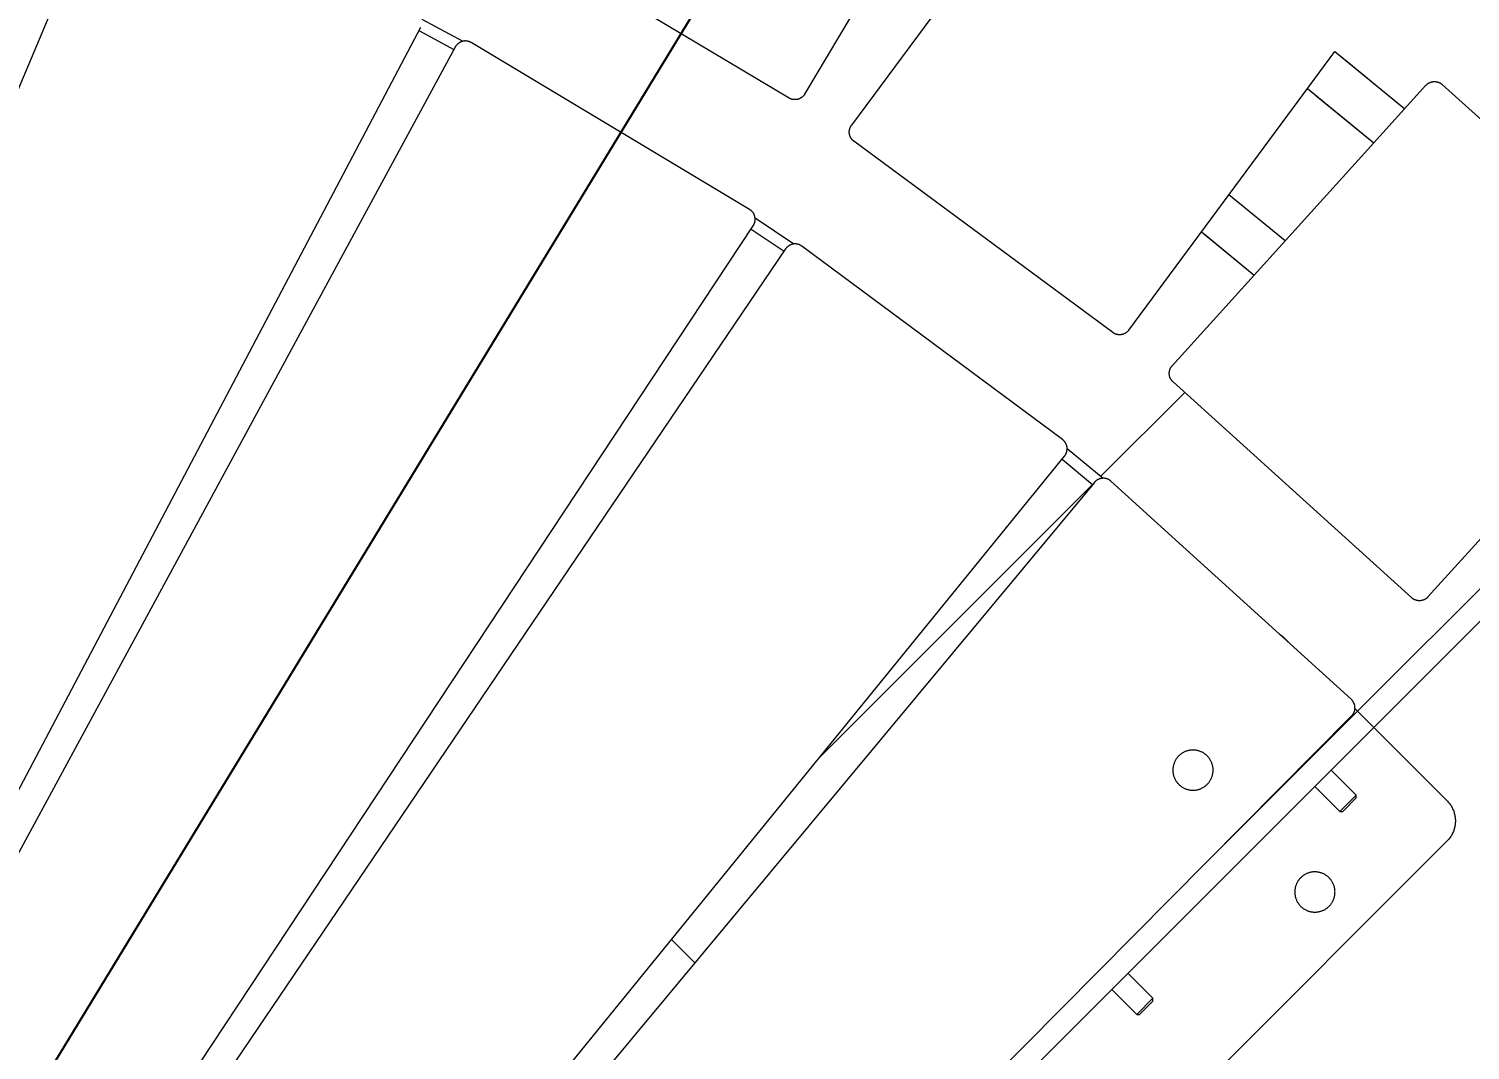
# Model space of a CAD drawing. Header units: millimetres. Extents: x -507 to 4570, y -12 to 3479.
# Drawn here: x 1306 to 1808, y 1133 to 1488 of the extents above; entities that cross this region are included whole.
import ezdxf

# ---------------------------------------------------------------- set-up
doc = ezdxf.new("R2010")
doc.units = ezdxf.units.MM
doc.layers.add('ZANO_R', color=7, linetype='Continuous', lineweight=0)
doc.layers.add('ZANO_W', color=1, linetype='Continuous', lineweight=0)
doc.styles.add('Arial', font='arial.ttf')
doc.styles.get("Standard").update_dxf_attribs({"font": 'ARIALUNI.TTF'})
doc.dimstyles.new('pl i ang', dxfattribs={"dimtxt": 50, "dimasz": 50, "dimexe": 1.25, "dimexo": 0.625, "dimgap": 10, "dimtad": 1, "dimtoh": 1, "dimtxsty": 'Standard', "dimcen": 2.5, "dimclrd": 1, "dimclre": 1, "dimclrt": 1, "dimadec": 0, "dimazin": 0, "dimtfac": 1, "dimtmove": 0, "dimatfit": 3, "dimfxl": 1, "dimarcsym": 1})

# ---------------------------------------------------------------- blocks, each defined once
blk = doc.blocks.new('*D455')
at = {"layer": 'ZANO_W', "color": 1, "lineweight": -2}
blk.add_line((1584.79, 1571.84), (1096.54, 769.73), dxfattribs=at)
at = {"layer": 'ZANO_W', "color": 1}
blk.add_solid([(1590.48, 1568.38), (1579.09, 1575.31), (1605.58, 1606.01)], dxfattribs=at)
at = {"layer": 'ZANO_W', "color": 1, "insert": (1116.73, 861.4), "char_height": 40, "attachment_point": 5, "rotation": 58.6713, "style": 'Arial'}
blk.add_mtext('R1550', dxfattribs=at)

msp = doc.modelspace()

# ---------------------------------------------------------------- linework, layer by layer
at = {"layer": 'ZANO_R'}
for p, q in [((1576.11, 1465.73), (1627.21, 1551.33)), ((1333.15, 1540.73), (1161.71, 1132.88)), ((1651.66, 1535.05), (1592.38, 1454.9)), ((1570.63, 1464.35), (1474.46, 1521.75)), ((1442.84, 1491.82), (1457.15, 1484.11)), ((1236.14, 1097.69), (1442.48, 1489.05)), ((1441.84, 1487.83), (1454.01, 1481.26)), ((1454.47, 1482.1), (1243.7, 1093.11)), ((1454.47, 1482.1), (1454.51, 1482.18)), ((1454.51, 1482.18), (1454.56, 1482.26)), ((1454.63, 1482.37), (1454.56, 1482.26)), ((1454.7, 1482.48), (1454.63, 1482.37)), ((1454.78, 1482.6), (1454.7, 1482.48)), ((1454.87, 1482.7), (1454.78, 1482.6)), ((1454.96, 1482.81), (1454.87, 1482.7)), ((1455.05, 1482.91), (1454.96, 1482.81)), ((1455.14, 1483.01), (1455.05, 1482.91)), ((1455.24, 1483.1), (1455.14, 1483.01)), ((1455.34, 1483.2), (1455.24, 1483.1)), ((1455.44, 1483.29), (1455.34, 1483.2)), ((1455.55, 1483.37), (1455.44, 1483.29)), ((1455.66, 1483.45), (1455.55, 1483.37)), ((1455.77, 1483.53), (1455.66, 1483.45)), ((1455.89, 1483.6), (1455.77, 1483.53)), ((1456, 1483.67), (1455.89, 1483.6)), ((1456.12, 1483.74), (1456, 1483.67)), ((1456.25, 1483.8), (1456.12, 1483.74)), ((1456.37, 1483.86), (1456.25, 1483.8)), ((1456.5, 1483.91), (1456.37, 1483.86)), ((1456.62, 1483.96), (1456.5, 1483.91)), ((1456.75, 1484), (1456.62, 1483.96)), ((1456.88, 1484.04), (1456.75, 1484)), ((1457.02, 1484.08), (1456.88, 1484.04)), ((1457.15, 1484.11), (1457.02, 1484.08)), ((1457.28, 1484.14), (1457.15, 1484.11)), ((1457.42, 1484.16), (1457.28, 1484.14)), ((1457.55, 1484.17), (1457.42, 1484.16)), ((1457.69, 1484.19), (1457.55, 1484.17)), ((1457.83, 1484.2), (1457.69, 1484.19)), ((1457.96, 1484.2), (1457.83, 1484.2)), ((1458.1, 1484.2), (1457.96, 1484.2)), ((1458.24, 1484.19), (1458.1, 1484.2)), ((1458.37, 1484.18), (1458.24, 1484.19)), ((1458.51, 1484.16), (1458.37, 1484.18)), ((1458.64, 1484.14), (1458.51, 1484.16)), ((1458.78, 1484.12), (1458.64, 1484.14)), ((1458.91, 1484.09), (1458.78, 1484.12)), ((1459.04, 1484.06), (1458.91, 1484.09)), ((1459.17, 1484.02), (1459.04, 1484.06)), ((1459.3, 1483.98), (1459.17, 1484.02)), ((1459.43, 1483.93), (1459.3, 1483.98)), ((1459.56, 1483.88), (1459.43, 1483.93)), ((1459.68, 1483.82), (1459.56, 1483.88)), ((1459.8, 1483.76), (1459.68, 1483.82)), ((1459.93, 1483.7), (1459.8, 1483.76)), ((1460.04, 1483.63), (1459.93, 1483.7)), ((1556.9, 1425.55), (1460.04, 1483.63)), ((1748.14, 1463.7), (1760.58, 1480.52)), ((1760.58, 1480.52), (1763.43, 1478.22)), ((1760.58, 1480.52), (1784.9, 1460.6)), ((1764.03, 1477.74), (1783.2, 1462.02)), ((1793.6, 1469.73), (1793.73, 1469.78)), ((1793.73, 1469.78), (1793.85, 1469.83)), ((1793.85, 1469.83), (1793.98, 1469.88)), ((1793.98, 1469.88), (1794.11, 1469.92)), ((1794.11, 1469.92), (1794.24, 1469.96)), ((1794.24, 1469.96), (1794.38, 1469.99)), ((1794.38, 1469.99), (1794.51, 1470.02)), ((1794.51, 1470.02), (1794.65, 1470.04)), ((1794.65, 1470.04), (1794.78, 1470.06)), ((1794.78, 1470.06), (1794.92, 1470.07)), ((1794.92, 1470.07), (1795.05, 1470.08)), ((1795.05, 1470.08), (1795.19, 1470.09)), ((1795.19, 1470.09), (1795.33, 1470.09)), ((1795.33, 1470.09), (1795.46, 1470.08)), ((1795.46, 1470.08), (1795.6, 1470.07)), ((1795.6, 1470.07), (1795.74, 1470.06)), ((1795.74, 1470.06), (1795.87, 1470.04)), ((1795.87, 1470.04), (1796.01, 1470.02)), ((1796.01, 1470.02), (1796.14, 1469.99)), ((1796.14, 1469.99), (1796.27, 1469.96)), ((1796.27, 1469.96), (1796.4, 1469.92)), ((1796.4, 1469.92), (1796.53, 1469.88)), ((1796.53, 1469.88), (1796.66, 1469.83)), ((1796.66, 1469.83), (1796.79, 1469.78)), ((1796.79, 1469.78), (1796.91, 1469.73)), ((1575.33, 1464.79), (1575.23, 1464.7)), ((1575.43, 1464.88), (1575.33, 1464.79)), ((1575.53, 1464.98), (1575.43, 1464.88)), ((1575.62, 1465.07), (1575.53, 1464.98)), ((1575.71, 1465.18), (1575.62, 1465.07)), ((1575.8, 1465.28), (1575.71, 1465.18)), ((1575.88, 1465.39), (1575.8, 1465.28)), ((1575.96, 1465.5), (1575.88, 1465.39)), ((1576.04, 1465.61), (1575.96, 1465.5)), ((1576.11, 1465.73), (1576.04, 1465.61)), ((1751.05, 1467.64), (1753.39, 1465.76)), ((1751.05, 1467.64), (1774.16, 1448.73)), ((1753.99, 1465.28), (1772.96, 1449.73)), ((1792.29, 1468.77), (1770.87, 1445.1)), ((1792.29, 1468.77), (1792.38, 1468.87)), ((1792.38, 1468.87), (1792.48, 1468.97)), ((1792.48, 1468.97), (1792.58, 1469.06)), ((1792.58, 1469.06), (1792.68, 1469.15)), ((1792.68, 1469.15), (1792.79, 1469.24)), ((1792.79, 1469.24), (1792.9, 1469.32)), ((1792.9, 1469.32), (1793.01, 1469.4)), ((1793.01, 1469.4), (1793.12, 1469.47)), ((1793.12, 1469.47), (1793.24, 1469.54)), ((1793.24, 1469.54), (1793.36, 1469.61)), ((1793.36, 1469.61), (1793.48, 1469.67)), ((1793.48, 1469.67), (1793.6, 1469.73)), ((1796.91, 1469.73), (1797.04, 1469.67)), ((1797.04, 1469.67), (1797.16, 1469.6)), ((1797.16, 1469.6), (1797.28, 1469.54)), ((1797.28, 1469.54), (1797.39, 1469.47)), ((1797.39, 1469.47), (1797.51, 1469.39)), ((1797.51, 1469.39), (1797.62, 1469.31)), ((1797.62, 1469.31), (1797.73, 1469.23)), ((1797.73, 1469.23), (1797.83, 1469.14)), ((1797.83, 1469.14), (1797.94, 1469.05)), ((1797.94, 1469.05), (1881, 1393.92)), ((1570.74, 1464.28), (1570.63, 1464.35)), ((1570.86, 1464.21), (1570.74, 1464.28)), ((1570.99, 1464.15), (1570.86, 1464.21)), ((1571.11, 1464.1), (1570.99, 1464.15)), ((1571.24, 1464.05), (1571.11, 1464.1)), ((1571.37, 1464), (1571.24, 1464.05)), ((1571.5, 1463.96), (1571.37, 1464)), ((1571.63, 1463.92), (1571.5, 1463.96)), ((1571.76, 1463.89), (1571.63, 1463.92)), ((1571.89, 1463.86), (1571.76, 1463.89)), ((1572.03, 1463.83), (1571.89, 1463.86)), ((1572.16, 1463.81), (1572.03, 1463.83)), ((1572.3, 1463.8), (1572.16, 1463.81)), ((1572.44, 1463.79), (1572.3, 1463.8)), ((1572.57, 1463.78), (1572.44, 1463.79)), ((1572.71, 1463.78), (1572.57, 1463.78)), ((1572.85, 1463.78), (1572.71, 1463.78)), ((1572.98, 1463.79), (1572.85, 1463.78)), ((1573.12, 1463.8), (1572.98, 1463.79)), ((1573.25, 1463.82), (1573.12, 1463.8)), ((1573.39, 1463.84), (1573.25, 1463.82)), ((1573.52, 1463.87), (1573.39, 1463.84)), ((1573.65, 1463.9), (1573.52, 1463.87)), ((1573.79, 1463.94), (1573.65, 1463.9)), ((1573.92, 1463.98), (1573.79, 1463.94)), ((1574.05, 1464.02), (1573.92, 1463.98)), ((1574.17, 1464.07), (1574.05, 1464.02)), ((1574.3, 1464.12), (1574.17, 1464.07)), ((1574.42, 1464.18), (1574.3, 1464.12)), ((1574.55, 1464.24), (1574.42, 1464.18)), ((1574.66, 1464.31), (1574.55, 1464.24)), ((1574.78, 1464.38), (1574.66, 1464.31)), ((1574.9, 1464.45), (1574.78, 1464.38)), ((1575.01, 1464.53), (1574.9, 1464.45)), ((1575.12, 1464.61), (1575.01, 1464.53)), ((1575.23, 1464.7), (1575.12, 1464.61)), ((1688.86, 1383.55), (1748.14, 1463.7)), ((1592.23, 1454.67), (1592.3, 1454.78)), ((1592.3, 1454.78), (1592.38, 1454.9)), ((1591.6, 1452.74), (1591.61, 1452.88)), ((1591.6, 1452.61), (1591.6, 1452.74)), ((1591.6, 1452.47), (1591.6, 1452.61)), ((1591.6, 1452.33), (1591.6, 1452.47)), ((1591.61, 1452.2), (1591.6, 1452.33)), ((1591.61, 1452.88), (1591.63, 1453.01)), ((1591.62, 1452.06), (1591.61, 1452.2)), ((1591.64, 1451.93), (1591.62, 1452.06)), ((1591.63, 1453.01), (1591.65, 1453.15)), ((1591.66, 1451.79), (1591.64, 1451.93)), ((1591.65, 1453.15), (1591.67, 1453.28)), ((1591.69, 1451.66), (1591.66, 1451.79)), ((1591.67, 1453.28), (1591.7, 1453.42)), ((1591.72, 1451.52), (1591.69, 1451.66)), ((1591.7, 1453.42), (1591.73, 1453.55)), ((1591.76, 1451.39), (1591.72, 1451.52)), ((1591.73, 1453.55), (1591.77, 1453.68)), ((1591.8, 1451.26), (1591.76, 1451.39)), ((1591.77, 1453.68), (1591.81, 1453.81)), ((1591.84, 1451.13), (1591.8, 1451.26)), ((1591.81, 1453.81), (1591.86, 1453.94)), ((1591.89, 1451.01), (1591.84, 1451.13)), ((1591.86, 1453.94), (1591.91, 1454.07)), ((1591.95, 1450.88), (1591.89, 1451.01)), ((1591.91, 1454.07), (1591.96, 1454.19)), ((1592.01, 1450.76), (1591.95, 1450.88)), ((1591.96, 1454.19), (1592.02, 1454.32)), ((1592.07, 1450.63), (1592.01, 1450.76)), ((1592.02, 1454.32), (1592.09, 1454.44)), ((1592.13, 1450.52), (1592.07, 1450.63)), ((1592.09, 1454.44), (1592.15, 1454.55)), ((1592.2, 1450.4), (1592.13, 1450.52)), ((1592.15, 1454.55), (1592.23, 1454.67)), ((1592.28, 1450.28), (1592.2, 1450.4)), ((1592.36, 1450.17), (1592.28, 1450.28)), ((1592.44, 1450.06), (1592.36, 1450.17)), ((1592.52, 1449.96), (1592.44, 1450.06)), ((1592.61, 1449.85), (1592.52, 1449.96)), ((1592.71, 1449.75), (1592.61, 1449.85)), ((1592.8, 1449.66), (1592.71, 1449.75)), ((1592.9, 1449.56), (1592.8, 1449.66)), ((1593, 1449.47), (1592.9, 1449.56)), ((1593.11, 1449.38), (1593, 1449.47)), ((1593.22, 1449.3), (1593.11, 1449.38)), ((1683.27, 1382.71), (1593.22, 1449.3)), ((1770.87, 1445.1), (1703.99, 1371.16)), ((1743.27, 1414.59), (1723.68, 1430.63)), ((1557.02, 1425.47), (1556.9, 1425.55)), ((1557.13, 1425.4), (1557.02, 1425.47)), ((1557.24, 1425.32), (1557.13, 1425.4)), ((1557.35, 1425.23), (1557.24, 1425.32)), ((1557.45, 1425.15), (1557.35, 1425.23)), ((1557.56, 1425.06), (1557.45, 1425.15)), ((1557.66, 1424.96), (1557.56, 1425.06)), ((1557.75, 1424.86), (1557.66, 1424.96)), ((1557.84, 1424.76), (1557.75, 1424.86)), ((1557.93, 1424.66), (1557.84, 1424.76)), ((1558.02, 1424.55), (1557.93, 1424.66)), ((1314.32, 1050.77), (1558.18, 1419.91)), ((1558.1, 1424.44), (1558.02, 1424.55)), ((1558.18, 1424.33), (1558.1, 1424.44)), ((1558.25, 1424.21), (1558.18, 1424.33)), ((1558.18, 1419.91), (1558.23, 1419.98)), ((1558.23, 1419.98), (1558.27, 1420.06)), ((1558.32, 1424.1), (1558.25, 1424.21)), ((1558.27, 1420.06), (1558.34, 1420.18)), ((1558.38, 1423.98), (1558.32, 1424.1)), ((1558.34, 1420.18), (1558.41, 1420.3)), ((1558.45, 1423.86), (1558.38, 1423.98)), ((1558.41, 1420.3), (1558.47, 1420.42)), ((1558.5, 1423.73), (1558.45, 1423.86)), ((1558.47, 1420.42), (1558.52, 1420.54)), ((1558.56, 1423.61), (1558.5, 1423.73)), ((1558.52, 1420.54), (1558.57, 1420.67)), ((1558.6, 1423.48), (1558.56, 1423.61)), ((1558.57, 1420.67), (1558.62, 1420.8)), ((1558.65, 1423.35), (1558.6, 1423.48)), ((1558.62, 1420.8), (1558.66, 1420.93)), ((1558.69, 1423.22), (1558.65, 1423.35)), ((1558.66, 1420.93), (1558.7, 1421.06)), ((1558.72, 1423.09), (1558.69, 1423.22)), ((1558.7, 1421.06), (1558.74, 1421.19)), ((1558.76, 1422.95), (1558.72, 1423.09)), ((1558.74, 1421.19), (1558.77, 1421.33)), ((1558.78, 1422.82), (1558.76, 1422.95)), ((1558.77, 1421.33), (1558.79, 1421.46)), ((1558.8, 1422.68), (1558.78, 1422.82)), ((1558.79, 1421.46), (1558.81, 1421.6)), ((1558.82, 1422.55), (1558.8, 1422.68)), ((1558.81, 1422.63), (1572.29, 1413.55)), ((1558.81, 1421.6), (1558.83, 1421.73)), ((1558.83, 1422.41), (1558.82, 1422.55)), ((1558.84, 1422.28), (1558.83, 1422.41)), ((1558.83, 1421.73), (1558.84, 1421.87)), ((1558.84, 1422.14), (1558.84, 1422.28)), ((1558.84, 1422), (1558.84, 1422.14)), ((1558.84, 1421.87), (1558.84, 1422)), ((1557.42, 1418.75), (1568.89, 1411.02)), ((1714.16, 1417.75), (1732.53, 1402.71)), ((1715.07, 1417.02), (1732.53, 1402.71)), ((1569.43, 1411.82), (1321.39, 1045.46)), ((1569.43, 1411.82), (1569.48, 1411.89)), ((1569.48, 1411.89), (1569.53, 1411.96)), ((1569.61, 1412.07), (1569.53, 1411.96)), ((1569.7, 1412.17), (1569.61, 1412.07)), ((1569.79, 1412.27), (1569.7, 1412.17)), ((1569.88, 1412.37), (1569.79, 1412.27)), ((1569.98, 1412.47), (1569.88, 1412.37)), ((1570.08, 1412.56), (1569.98, 1412.47)), ((1570.18, 1412.65), (1570.08, 1412.56)), ((1570.29, 1412.74), (1570.18, 1412.65)), ((1570.4, 1412.82), (1570.29, 1412.74)), ((1570.51, 1412.9), (1570.4, 1412.82)), ((1570.63, 1412.97), (1570.51, 1412.9)), ((1570.74, 1413.04), (1570.63, 1412.97)), ((1570.86, 1413.11), (1570.74, 1413.04)), ((1570.99, 1413.17), (1570.86, 1413.11)), ((1571.11, 1413.23), (1570.99, 1413.17)), ((1571.23, 1413.28), (1571.11, 1413.23)), ((1571.36, 1413.33), (1571.23, 1413.28)), ((1571.49, 1413.37), (1571.36, 1413.33)), ((1571.62, 1413.41), (1571.49, 1413.37)), ((1571.75, 1413.45), (1571.62, 1413.41)), ((1571.89, 1413.48), (1571.75, 1413.45)), ((1572.02, 1413.51), (1571.89, 1413.48)), ((1572.16, 1413.53), (1572.02, 1413.51)), ((1572.29, 1413.55), (1572.16, 1413.53)), ((1572.43, 1413.56), (1572.29, 1413.55)), ((1572.56, 1413.57), (1572.43, 1413.56)), ((1572.7, 1413.57), (1572.56, 1413.57)), ((1572.84, 1413.57), (1572.7, 1413.57)), ((1572.97, 1413.57), (1572.84, 1413.57)), ((1573.11, 1413.56), (1572.97, 1413.57)), ((1573.24, 1413.54), (1573.11, 1413.56)), ((1573.38, 1413.52), (1573.24, 1413.54)), ((1573.51, 1413.5), (1573.38, 1413.52)), ((1573.65, 1413.47), (1573.51, 1413.5)), ((1573.78, 1413.44), (1573.65, 1413.47)), ((1573.91, 1413.4), (1573.78, 1413.44)), ((1574.04, 1413.36), (1573.91, 1413.4)), ((1574.17, 1413.31), (1574.04, 1413.36)), ((1574.3, 1413.26), (1574.17, 1413.31)), ((1574.42, 1413.2), (1574.3, 1413.26)), ((1574.54, 1413.14), (1574.42, 1413.2)), ((1574.66, 1413.08), (1574.54, 1413.14)), ((1574.78, 1413.01), (1574.66, 1413.08)), ((1574.9, 1412.94), (1574.78, 1413.01)), ((1575.01, 1412.86), (1574.9, 1412.94)), ((1575.12, 1412.78), (1575.01, 1412.86)), ((1665.79, 1345.45), (1575.12, 1412.78)), ((1683.38, 1382.63), (1683.27, 1382.71)), ((1683.5, 1382.55), (1683.38, 1382.63)), ((1683.61, 1382.48), (1683.5, 1382.55)), ((1683.73, 1382.41), (1683.61, 1382.48)), ((1683.85, 1382.35), (1683.73, 1382.41)), ((1683.97, 1382.29), (1683.85, 1382.35)), ((1684.1, 1382.24), (1683.97, 1382.29)), ((1684.23, 1382.19), (1684.1, 1382.24)), ((1684.35, 1382.14), (1684.23, 1382.19)), ((1684.48, 1382.1), (1684.35, 1382.14)), ((1684.62, 1382.06), (1684.48, 1382.1)), ((1684.75, 1382.03), (1684.62, 1382.06)), ((1684.88, 1382), (1684.75, 1382.03)), ((1685.02, 1381.97), (1684.88, 1382)), ((1685.15, 1381.96), (1685.02, 1381.97)), ((1685.29, 1381.94), (1685.15, 1381.96)), ((1685.42, 1381.93), (1685.29, 1381.94)), ((1685.56, 1381.93), (1685.42, 1381.93)), ((1685.7, 1381.92), (1685.56, 1381.93)), ((1685.83, 1381.93), (1685.7, 1381.92)), ((1685.97, 1381.94), (1685.83, 1381.93)), ((1686.11, 1381.95), (1685.97, 1381.94)), ((1686.24, 1381.97), (1686.11, 1381.95)), ((1686.38, 1381.99), (1686.24, 1381.97)), ((1686.51, 1382.02), (1686.38, 1381.99)), ((1686.64, 1382.05), (1686.51, 1382.02)), ((1686.77, 1382.09), (1686.64, 1382.05)), ((1686.9, 1382.13), (1686.77, 1382.09)), ((1687.03, 1382.17), (1686.9, 1382.13)), ((1687.16, 1382.22), (1687.03, 1382.17)), ((1687.29, 1382.27), (1687.16, 1382.22)), ((1687.41, 1382.33), (1687.29, 1382.27)), ((1687.53, 1382.4), (1687.41, 1382.33)), ((1687.65, 1382.46), (1687.53, 1382.4)), ((1687.77, 1382.53), (1687.65, 1382.46)), ((1687.88, 1382.61), (1687.77, 1382.53)), ((1687.99, 1382.68), (1687.88, 1382.61)), ((1688.1, 1382.77), (1687.99, 1382.68)), ((1688.21, 1382.85), (1688.1, 1382.77)), ((1688.31, 1382.94), (1688.21, 1382.85)), ((1688.41, 1383.03), (1688.31, 1382.94)), ((1688.51, 1383.13), (1688.41, 1383.03)), ((1688.6, 1383.23), (1688.51, 1383.13)), ((1688.7, 1383.33), (1688.6, 1383.23)), ((1688.78, 1383.44), (1688.7, 1383.33)), ((1688.86, 1383.55), (1688.78, 1383.44)), ((1703.06, 1369.36), (1703.09, 1369.5)), ((1703.09, 1369.5), (1703.12, 1369.63)), ((1703.12, 1369.63), (1703.17, 1369.76)), ((1703.17, 1369.76), (1703.21, 1369.89)), ((1703.21, 1369.89), (1703.26, 1370.01)), ((1703.26, 1370.01), (1703.32, 1370.14)), ((1703.32, 1370.14), (1703.38, 1370.26)), ((1703.38, 1370.26), (1703.44, 1370.38)), ((1703.44, 1370.38), (1703.51, 1370.5)), ((1703.51, 1370.5), (1703.58, 1370.62)), ((1703.58, 1370.62), (1703.65, 1370.73)), ((1703.65, 1370.73), (1703.73, 1370.85)), ((1703.73, 1370.85), (1703.81, 1370.95)), ((1703.81, 1370.95), (1703.9, 1371.06)), ((1703.9, 1371.06), (1703.99, 1371.16)), ((1702.96, 1368.69), (1702.97, 1368.83)), ((1702.96, 1368.55), (1702.96, 1368.69)), ((1702.96, 1368.42), (1702.96, 1368.55)), ((1702.96, 1368.28), (1702.96, 1368.42)), ((1702.97, 1368.14), (1702.96, 1368.28)), ((1702.97, 1368.83), (1702.99, 1368.96)), ((1702.98, 1368.01), (1702.97, 1368.14)), ((1703, 1367.87), (1702.98, 1368.01)), ((1702.99, 1368.96), (1703, 1369.1)), ((1703, 1369.1), (1703.03, 1369.23)), ((1703.03, 1367.74), (1703, 1367.87)), ((1703.03, 1369.23), (1703.06, 1369.36)), ((1703.05, 1367.6), (1703.03, 1367.74)), ((1703.09, 1367.47), (1703.05, 1367.6)), ((1703.12, 1367.34), (1703.09, 1367.47)), ((1703.16, 1367.21), (1703.12, 1367.34)), ((1703.21, 1367.08), (1703.16, 1367.21)), ((1703.26, 1366.95), (1703.21, 1367.08)), ((1703.31, 1366.83), (1703.26, 1366.95)), ((1703.37, 1366.7), (1703.31, 1366.83)), ((1703.43, 1366.58), (1703.37, 1366.7)), ((1703.5, 1366.46), (1703.43, 1366.58)), ((1703.57, 1366.35), (1703.5, 1366.46)), ((1703.65, 1366.23), (1703.57, 1366.35)), ((1703.73, 1366.12), (1703.65, 1366.23)), ((1703.81, 1366.01), (1703.73, 1366.12)), ((1703.89, 1365.91), (1703.81, 1366.01)), ((1703.98, 1365.8), (1703.89, 1365.91)), ((1704.08, 1365.7), (1703.98, 1365.8)), ((1704.17, 1365.61), (1704.08, 1365.7)), ((1704.27, 1365.51), (1704.17, 1365.61)), ((1787.33, 1290.38), (1704.27, 1365.51)), ((1792.98, 1290.66), (1859.86, 1364.59)), ((1708.33, 1361.84), (1679.14, 1332.65)), ((1869.72, 1352.12), (1768.48, 1250.88)), ((1665.9, 1345.37), (1665.79, 1345.45)), ((1666.01, 1345.28), (1665.9, 1345.37)), ((1666.11, 1345.19), (1666.01, 1345.28)), ((1666.21, 1345.09), (1666.11, 1345.19)), ((1666.3, 1345), (1666.21, 1345.09)), ((1666.4, 1344.9), (1666.3, 1345)), ((1666.49, 1344.79), (1666.4, 1344.9)), ((1666.57, 1344.69), (1666.49, 1344.79)), ((1666.65, 1344.58), (1666.57, 1344.69)), ((1666.73, 1344.46), (1666.65, 1344.58)), ((1666.8, 1344.35), (1666.73, 1344.46)), ((1666.87, 1344.23), (1666.8, 1344.35)), ((1875.38, 1346.46), (1774.14, 1245.22)), ((1387.49, 996.38), (1666.51, 1339.71)), ((1666.51, 1339.71), (1666.57, 1339.78)), ((1666.57, 1339.78), (1666.62, 1339.85)), ((1666.62, 1339.85), (1666.7, 1339.96)), ((1666.7, 1339.96), (1666.77, 1340.08)), ((1666.77, 1340.08), (1666.85, 1340.19)), ((1666.85, 1340.19), (1666.91, 1340.31)), ((1666.94, 1344.11), (1666.87, 1344.23)), ((1666.91, 1340.31), (1666.98, 1340.43)), ((1667, 1343.99), (1666.94, 1344.11)), ((1666.98, 1340.43), (1667.04, 1340.56)), ((1667.06, 1343.87), (1667, 1343.99)), ((1667.04, 1340.56), (1667.09, 1340.68)), ((1667.11, 1343.74), (1667.06, 1343.87)), ((1667.09, 1340.68), (1667.14, 1340.81)), ((1667.16, 1343.61), (1667.11, 1343.74)), ((1667.14, 1340.81), (1667.19, 1340.94)), ((1667.21, 1343.49), (1667.16, 1343.61)), ((1667.19, 1340.94), (1667.23, 1341.07)), ((1667.25, 1343.35), (1667.21, 1343.49)), ((1667.23, 1341.07), (1667.27, 1341.2)), ((1667.28, 1343.22), (1667.25, 1343.35)), ((1667.27, 1341.2), (1667.3, 1341.33)), ((1667.32, 1343.09), (1667.28, 1343.22)), ((1667.3, 1341.33), (1667.33, 1341.46)), ((1667.34, 1342.96), (1667.32, 1343.09)), ((1667.33, 1341.46), (1667.36, 1341.6)), ((1667.37, 1342.82), (1667.34, 1342.96)), ((1667.36, 1341.6), (1667.38, 1341.73)), ((1667.38, 1342.69), (1667.37, 1342.82)), ((1667.4, 1342.55), (1667.38, 1342.69)), ((1667.38, 1341.73), (1667.39, 1341.87)), ((1667.39, 1341.87), (1667.4, 1342)), ((1667.4, 1342.41), (1667.4, 1342.55)), ((1667.41, 1342.28), (1667.4, 1342.41)), ((1667.4, 1342), (1667.41, 1342.14)), ((1667.41, 1342.36), (1679.92, 1331.99)), ((1667.41, 1342.14), (1667.41, 1342.28)), ((1665.64, 1338.64), (1676.29, 1329.82)), ((1676.91, 1330.55), (1394, 990.4)), ((1676.24, 1329.75), (1581.09, 1234.6)), ((1676.91, 1330.55), (1676.96, 1330.62)), ((1676.96, 1330.62), (1677.02, 1330.68)), ((1677.11, 1330.78), (1677.02, 1330.68)), ((1677.21, 1330.88), (1677.11, 1330.78)), ((1677.31, 1330.97), (1677.21, 1330.88)), ((1677.41, 1331.06), (1677.31, 1330.97)), ((1677.52, 1331.15), (1677.41, 1331.06)), ((1677.63, 1331.23), (1677.52, 1331.15)), ((1677.74, 1331.31), (1677.63, 1331.23)), ((1677.86, 1331.38), (1677.74, 1331.31)), ((1677.97, 1331.45), (1677.86, 1331.38)), ((1678.09, 1331.52), (1677.97, 1331.45)), ((1678.21, 1331.58), (1678.09, 1331.52)), ((1678.34, 1331.64), (1678.21, 1331.58)), ((1678.46, 1331.69), (1678.34, 1331.64)), ((1678.59, 1331.74), (1678.46, 1331.69)), ((1678.72, 1331.79), (1678.59, 1331.74)), ((1678.85, 1331.83), (1678.72, 1331.79)), ((1678.98, 1331.87), (1678.85, 1331.83)), ((1679.11, 1331.9), (1678.98, 1331.87)), ((1679.25, 1331.93), (1679.11, 1331.9)), ((1679.38, 1331.95), (1679.25, 1331.93)), ((1679.52, 1331.97), (1679.38, 1331.95)), ((1679.65, 1331.98), (1679.52, 1331.97)), ((1679.79, 1331.99), (1679.65, 1331.98)), ((1679.93, 1331.99), (1679.79, 1331.99)), ((1680.06, 1331.99), (1679.93, 1331.99)), ((1680.2, 1331.99), (1680.06, 1331.99)), ((1680.34, 1331.98), (1680.2, 1331.99)), ((1680.47, 1331.96), (1680.34, 1331.98)), ((1680.61, 1331.95), (1680.47, 1331.96)), ((1680.74, 1331.92), (1680.61, 1331.95)), ((1680.87, 1331.89), (1680.74, 1331.92)), ((1681.01, 1331.86), (1680.87, 1331.89)), ((1681.14, 1331.82), (1681.01, 1331.86)), ((1681.27, 1331.78), (1681.14, 1331.82)), ((1681.4, 1331.74), (1681.27, 1331.78)), ((1681.52, 1331.68), (1681.4, 1331.74)), ((1681.65, 1331.63), (1681.52, 1331.68)), ((1681.77, 1331.57), (1681.65, 1331.63)), ((1681.89, 1331.51), (1681.77, 1331.57)), ((1682.01, 1331.44), (1681.89, 1331.51)), ((1682.13, 1331.37), (1682.01, 1331.44)), ((1682.24, 1331.29), (1682.13, 1331.37)), ((1682.35, 1331.21), (1682.24, 1331.29)), ((1682.46, 1331.13), (1682.35, 1331.21)), ((1682.57, 1331.05), (1682.46, 1331.13)), ((1682.67, 1330.96), (1682.57, 1331.05)), ((1766.27, 1255.02), (1682.67, 1330.96)), ((1787.43, 1290.29), (1787.33, 1290.38)), ((1787.54, 1290.2), (1787.43, 1290.29)), ((1787.65, 1290.12), (1787.54, 1290.2)), ((1787.76, 1290.04), (1787.65, 1290.12)), ((1787.87, 1289.96), (1787.76, 1290.04)), ((1787.99, 1289.89), (1787.87, 1289.96)), ((1788.11, 1289.83), (1787.99, 1289.89)), ((1788.23, 1289.76), (1788.11, 1289.83)), ((1788.35, 1289.7), (1788.23, 1289.76)), ((1788.48, 1289.65), (1788.35, 1289.7)), ((1788.61, 1289.6), (1788.48, 1289.65)), ((1788.73, 1289.55), (1788.61, 1289.6)), ((1788.86, 1289.51), (1788.73, 1289.55)), ((1789, 1289.48), (1788.86, 1289.51)), ((1789.13, 1289.44), (1789, 1289.48)), ((1789.26, 1289.42), (1789.13, 1289.44)), ((1789.4, 1289.39), (1789.26, 1289.42)), ((1789.53, 1289.37), (1789.4, 1289.39)), ((1789.67, 1289.36), (1789.53, 1289.37)), ((1789.8, 1289.35), (1789.67, 1289.36)), ((1789.94, 1289.34), (1789.8, 1289.35)), ((1790.08, 1289.34), (1789.94, 1289.34)), ((1790.21, 1289.35), (1790.08, 1289.34)), ((1790.35, 1289.36), (1790.21, 1289.35)), ((1790.49, 1289.37), (1790.35, 1289.36)), ((1790.62, 1289.39), (1790.49, 1289.37)), ((1790.76, 1289.41), (1790.62, 1289.39)), ((1790.89, 1289.44), (1790.76, 1289.41)), ((1791.02, 1289.47), (1790.89, 1289.44)), ((1791.15, 1289.51), (1791.02, 1289.47)), ((1791.28, 1289.55), (1791.15, 1289.51)), ((1791.41, 1289.6), (1791.28, 1289.55)), ((1791.54, 1289.65), (1791.41, 1289.6)), ((1791.67, 1289.7), (1791.54, 1289.65)), ((1791.79, 1289.76), (1791.67, 1289.7)), ((1791.91, 1289.82), (1791.79, 1289.76)), ((1792.03, 1289.89), (1791.91, 1289.82)), ((1792.15, 1289.96), (1792.03, 1289.89)), ((1792.26, 1290.03), (1792.15, 1289.96)), ((1792.37, 1290.11), (1792.26, 1290.03)), ((1792.48, 1290.2), (1792.37, 1290.11)), ((1792.59, 1290.28), (1792.48, 1290.2)), ((1792.69, 1290.37), (1792.59, 1290.28)), ((1792.79, 1290.46), (1792.69, 1290.37)), ((1792.89, 1290.56), (1792.79, 1290.46)), ((1792.98, 1290.66), (1792.89, 1290.56)), ((1741.25, 1277.75), (1741.52, 1277.57)), ((1741.52, 1277.57), (1741.79, 1277.38)), ((1741.79, 1277.38), (1742.05, 1277.19)), ((1742.05, 1277.19), (1742.31, 1276.99)), ((1742.31, 1276.99), (1742.55, 1276.78)), ((1742.55, 1276.78), (1742.8, 1276.56)), ((1742.8, 1276.56), (1743.03, 1276.33)), ((1745.23, 1274.13), (1743.03, 1276.33)), ((1766.37, 1254.93), (1766.27, 1255.02)), ((1766.47, 1254.83), (1766.37, 1254.93)), ((1766.56, 1254.73), (1766.47, 1254.83)), ((1766.65, 1254.63), (1766.56, 1254.73)), ((1766.73, 1254.52), (1766.65, 1254.63)), ((1766.82, 1254.41), (1766.73, 1254.52)), ((1766.89, 1254.3), (1766.82, 1254.41)), ((1766.97, 1254.18), (1766.89, 1254.3)), ((1767.04, 1254.07), (1766.97, 1254.18)), ((1767.11, 1253.95), (1767.04, 1254.07)), ((1454.95, 935.04), (1766.42, 1249.24)), ((1717.36, 1199.75), (1768.48, 1250.88)), ((1766.42, 1249.24), (1766.48, 1249.31)), ((1766.48, 1249.31), (1766.54, 1249.37)), ((1766.54, 1249.37), (1766.63, 1249.47)), ((1766.63, 1249.47), (1766.72, 1249.58)), ((1766.72, 1249.58), (1766.8, 1249.69)), ((1766.8, 1249.69), (1766.88, 1249.8)), ((1766.88, 1249.8), (1766.95, 1249.91)), ((1766.95, 1249.91), (1767.03, 1250.03)), ((1767.03, 1250.03), (1767.09, 1250.15)), ((1767.09, 1250.15), (1767.16, 1250.27)), ((1767.17, 1253.83), (1767.11, 1253.95)), ((1767.16, 1250.27), (1767.22, 1250.39)), ((1767.23, 1253.7), (1767.17, 1253.83)), ((1767.22, 1250.39), (1767.27, 1250.52)), ((1767.28, 1253.58), (1767.23, 1253.7)), ((1767.27, 1250.52), (1767.32, 1250.64)), ((1767.33, 1253.45), (1767.28, 1253.58)), ((1767.32, 1250.64), (1767.37, 1250.77)), ((1767.38, 1253.32), (1767.33, 1253.45)), ((1767.37, 1250.77), (1767.41, 1250.9)), ((1767.42, 1253.19), (1767.38, 1253.32)), ((1767.41, 1250.9), (1767.45, 1251.03)), ((1767.45, 1253.06), (1767.42, 1253.19)), ((1767.48, 1252.93), (1767.45, 1253.06)), ((1767.45, 1251.03), (1767.48, 1251.17)), ((1767.51, 1252.79), (1767.48, 1252.93)), ((1767.48, 1251.17), (1767.51, 1251.3)), ((1767.54, 1252.66), (1767.51, 1252.79)), ((1767.51, 1251.3), (1767.53, 1251.43)), ((1767.53, 1251.43), (1767.55, 1251.57)), ((1767.55, 1252.52), (1767.54, 1252.66)), ((1767.57, 1252.39), (1767.55, 1252.52)), ((1767.55, 1251.57), (1767.56, 1251.7)), ((1767.56, 1251.7), (1767.57, 1251.84)), ((1767.58, 1252.25), (1767.57, 1252.39)), ((1767.57, 1251.84), (1767.58, 1251.98)), ((1767.57, 1251.79), (1768.48, 1250.88)), ((1768.48, 1250.88), (1767.57, 1251.79)), ((1767.58, 1252.11), (1767.58, 1252.25)), ((1767.58, 1251.98), (1767.58, 1252.11)), ((1768.48, 1250.88), (1774.14, 1245.22)), ((1774.14, 1245.22), (1463.01, 934.09)), ((1764.5, 1247.23), (1764.37, 1247.18)), ((1764.61, 1247.29), (1764.5, 1247.23)), ((1764.73, 1247.36), (1764.61, 1247.29)), ((1764.73, 1247.36), (1764.84, 1247.42)), ((1764.84, 1247.42), (1764.95, 1247.49)), ((1764.95, 1247.49), (1765.06, 1247.56)), ((1765.06, 1247.56), (1765.16, 1247.63)), ((1765.16, 1247.63), (1765.27, 1247.71)), ((1765.27, 1247.71), (1765.37, 1247.79)), ((1765.37, 1247.79), (1765.46, 1247.87)), ((1765.45, 1248.26), (1765.66, 1248.05)), ((1765.46, 1247.87), (1765.56, 1247.95)), ((1799.6, 1219.76), (1774.14, 1245.22)), ((1705.25, 1234.04), (1705.13, 1233.83)), ((1705.38, 1234.25), (1705.25, 1234.04)), ((1705.52, 1234.45), (1705.38, 1234.25)), ((1705.66, 1234.64), (1705.52, 1234.45)), ((1705.82, 1234.83), (1705.66, 1234.64)), ((1705.97, 1235.02), (1705.82, 1234.83)), ((1706.14, 1235.2), (1705.97, 1235.02)), ((1706.31, 1235.37), (1706.14, 1235.2)), ((1706.49, 1235.54), (1706.31, 1235.37)), ((1706.67, 1235.7), (1706.49, 1235.54)), ((1706.85, 1235.85), (1706.67, 1235.7)), ((1707.05, 1236), (1706.85, 1235.85)), ((1707.25, 1236.14), (1707.05, 1236)), ((1707.45, 1236.27), (1707.25, 1236.14)), ((1707.66, 1236.4), (1707.45, 1236.27)), ((1707.87, 1236.52), (1707.66, 1236.4)), ((1708.08, 1236.63), (1707.87, 1236.52)), ((1708.3, 1236.74), (1708.08, 1236.63)), ((1708.52, 1236.83), (1708.3, 1236.74)), ((1708.75, 1236.92), (1708.52, 1236.83)), ((1708.98, 1237.01), (1708.75, 1236.92)), ((1709.21, 1237.08), (1708.98, 1237.01)), ((1709.44, 1237.14), (1709.21, 1237.08)), ((1709.68, 1237.2), (1709.44, 1237.14)), ((1709.92, 1237.25), (1709.68, 1237.2)), ((1710.16, 1237.29), (1709.92, 1237.25)), ((1710.4, 1237.32), (1710.16, 1237.29)), ((1710.64, 1237.35), (1710.4, 1237.32)), ((1710.88, 1237.36), (1710.64, 1237.35)), ((1711.13, 1237.37), (1710.88, 1237.36)), ((1711.37, 1237.37), (1711.13, 1237.37)), ((1711.61, 1237.36), (1711.37, 1237.37)), ((1711.85, 1237.34), (1711.61, 1237.36)), ((1712.1, 1237.31), (1711.85, 1237.34)), ((1712.34, 1237.28), (1712.1, 1237.31)), ((1712.58, 1237.24), (1712.34, 1237.28)), ((1712.81, 1237.18), (1712.58, 1237.24)), ((1713.05, 1237.12), (1712.81, 1237.18)), ((1713.28, 1237.06), (1713.05, 1237.12)), ((1713.51, 1236.98), (1713.28, 1237.06)), ((1713.74, 1236.9), (1713.51, 1236.98)), ((1713.97, 1236.8), (1713.74, 1236.9)), ((1714.19, 1236.7), (1713.97, 1236.8)), ((1714.41, 1236.6), (1714.19, 1236.7)), ((1714.62, 1236.48), (1714.41, 1236.6)), ((1714.83, 1236.36), (1714.62, 1236.48)), ((1715.04, 1236.23), (1714.83, 1236.36)), ((1715.24, 1236.1), (1715.04, 1236.23)), ((1715.43, 1235.95), (1715.24, 1236.1)), ((1715.62, 1235.8), (1715.43, 1235.95)), ((1715.81, 1235.65), (1715.62, 1235.8)), ((1715.99, 1235.48), (1715.81, 1235.65)), ((1716.16, 1235.31), (1715.99, 1235.48)), ((1716.33, 1235.14), (1716.16, 1235.31)), ((1716.5, 1234.96), (1716.33, 1235.14)), ((1716.65, 1234.77), (1716.5, 1234.96)), ((1716.8, 1234.58), (1716.65, 1234.77)), ((1716.94, 1234.38), (1716.8, 1234.58)), ((1717.08, 1234.18), (1716.94, 1234.38)), ((1717.21, 1233.98), (1717.08, 1234.18)), ((1704.22, 1230.83), (1704.21, 1230.59)), ((1704.21, 1230.59), (1704.21, 1230.35)), ((1704.21, 1230.35), (1704.21, 1230.11)), ((1704.21, 1230.11), (1704.23, 1229.86)), ((1704.24, 1231.08), (1704.22, 1230.83)), ((1704.23, 1229.86), (1704.25, 1229.62)), ((1704.27, 1231.32), (1704.24, 1231.08)), ((1704.25, 1229.62), (1704.28, 1229.38)), ((1704.31, 1231.56), (1704.27, 1231.32)), ((1704.28, 1229.38), (1704.32, 1229.14)), ((1704.36, 1231.8), (1704.31, 1231.56)), ((1704.32, 1229.14), (1704.36, 1228.9)), ((1704.41, 1232.03), (1704.36, 1231.8)), ((1704.47, 1232.27), (1704.41, 1232.03)), ((1704.54, 1232.5), (1704.47, 1232.27)), ((1704.62, 1232.73), (1704.54, 1232.5)), ((1704.71, 1232.96), (1704.62, 1232.73)), ((1704.8, 1233.18), (1704.71, 1232.96)), ((1704.9, 1233.4), (1704.8, 1233.18)), ((1705.01, 1233.62), (1704.9, 1233.4)), ((1705.13, 1233.83), (1705.01, 1233.62)), ((1717.33, 1233.77), (1717.21, 1233.98)), ((1717.44, 1233.55), (1717.33, 1233.77)), ((1717.55, 1233.33), (1717.44, 1233.55)), ((1717.65, 1233.11), (1717.55, 1233.33)), ((1717.74, 1232.89), (1717.65, 1233.11)), ((1717.82, 1232.66), (1717.74, 1232.89)), ((1717.9, 1232.43), (1717.82, 1232.66)), ((1717.97, 1232.19), (1717.9, 1232.43)), ((1718.03, 1231.96), (1717.97, 1232.19)), ((1718.08, 1231.72), (1718.03, 1231.96)), ((1718.04, 1228.82), (1718.09, 1229.06)), ((1718.12, 1231.48), (1718.08, 1231.72)), ((1718.09, 1229.06), (1718.13, 1229.3)), ((1718.15, 1231.24), (1718.12, 1231.48)), ((1718.13, 1229.3), (1718.16, 1229.54)), ((1718.18, 1231), (1718.15, 1231.24)), ((1718.16, 1229.54), (1718.18, 1229.78)), ((1718.2, 1230.76), (1718.18, 1231)), ((1718.18, 1229.78), (1718.2, 1230.03)), ((1718.21, 1230.51), (1718.2, 1230.76)), ((1718.2, 1230.03), (1718.21, 1230.27)), ((1718.21, 1230.27), (1718.21, 1230.51)), ((1768, 1221.67), (1759.29, 1230.37)), ((1704.36, 1228.9), (1704.42, 1228.66)), ((1704.42, 1228.66), (1704.48, 1228.43)), ((1704.48, 1228.43), (1704.55, 1228.2)), ((1704.55, 1228.2), (1704.63, 1227.97)), ((1704.63, 1227.97), (1704.72, 1227.74)), ((1704.72, 1227.74), (1704.82, 1227.52)), ((1704.82, 1227.52), (1704.92, 1227.3)), ((1704.92, 1227.3), (1705.03, 1227.08)), ((1705.03, 1227.08), (1705.15, 1226.87)), ((1705.15, 1226.87), (1705.27, 1226.66)), ((1705.27, 1226.66), (1705.4, 1226.46)), ((1705.4, 1226.46), (1705.54, 1226.26)), ((1705.54, 1226.26), (1705.69, 1226.06)), ((1705.69, 1226.06), (1705.84, 1225.87)), ((1705.84, 1225.87), (1706, 1225.69)), ((1706, 1225.69), (1706.17, 1225.51)), ((1706.17, 1225.51), (1706.34, 1225.34)), ((1706.34, 1225.34), (1706.52, 1225.18)), ((1706.52, 1225.18), (1706.7, 1225.02)), ((1706.7, 1225.02), (1706.89, 1224.86)), ((1706.89, 1224.86), (1707.08, 1224.72)), ((1707.08, 1224.72), (1707.28, 1224.58)), ((1707.28, 1224.58), (1707.48, 1224.44)), ((1707.48, 1224.44), (1707.69, 1224.32)), ((1707.69, 1224.32), (1707.9, 1224.2)), ((1707.9, 1224.2), (1708.12, 1224.09)), ((1708.12, 1224.09), (1708.34, 1223.98)), ((1708.34, 1223.98), (1708.56, 1223.89)), ((1713.78, 1223.86), (1714.01, 1223.95)), ((1714.01, 1223.95), (1714.23, 1224.05)), ((1714.23, 1224.05), (1714.44, 1224.16)), ((1714.44, 1224.16), (1714.66, 1224.28)), ((1714.66, 1224.28), (1714.87, 1224.4)), ((1714.87, 1224.4), (1715.07, 1224.53)), ((1715.07, 1224.53), (1715.27, 1224.67)), ((1715.27, 1224.67), (1715.47, 1224.81)), ((1715.47, 1224.81), (1715.66, 1224.97)), ((1715.66, 1224.97), (1715.84, 1225.12)), ((1715.84, 1225.12), (1716.02, 1225.29)), ((1716.02, 1225.29), (1716.2, 1225.46)), ((1716.2, 1225.46), (1716.36, 1225.63)), ((1716.36, 1225.63), (1716.52, 1225.81)), ((1716.52, 1225.81), (1716.68, 1226)), ((1716.68, 1226), (1716.83, 1226.19)), ((1716.83, 1226.19), (1716.97, 1226.39)), ((1716.97, 1226.39), (1717.1, 1226.59)), ((1717.1, 1226.59), (1717.23, 1226.8)), ((1717.23, 1226.8), (1717.35, 1227.01)), ((1717.35, 1227.01), (1717.46, 1227.23)), ((1717.46, 1227.23), (1717.57, 1227.45)), ((1717.57, 1227.45), (1717.67, 1227.67)), ((1717.67, 1227.67), (1717.76, 1227.89)), ((1717.76, 1227.89), (1717.84, 1228.12)), ((1717.84, 1228.12), (1717.91, 1228.35)), ((1717.91, 1228.35), (1717.98, 1228.59)), ((1717.98, 1228.59), (1718.04, 1228.82)), ((1753.64, 1224.71), (1762.34, 1216.01)), ((1708.56, 1223.89), (1708.79, 1223.8)), ((1708.79, 1223.8), (1709.02, 1223.72)), ((1709.02, 1223.72), (1709.25, 1223.65)), ((1709.25, 1223.65), (1709.49, 1223.59)), ((1709.49, 1223.59), (1709.72, 1223.53)), ((1709.72, 1223.53), (1709.96, 1223.48)), ((1709.96, 1223.48), (1710.2, 1223.44)), ((1710.2, 1223.44), (1710.44, 1223.41)), ((1710.44, 1223.41), (1710.68, 1223.39)), ((1710.68, 1223.39), (1710.93, 1223.38)), ((1710.93, 1223.38), (1711.17, 1223.37)), ((1711.17, 1223.37), (1711.41, 1223.37)), ((1711.41, 1223.37), (1711.66, 1223.38)), ((1711.66, 1223.38), (1711.9, 1223.4)), ((1711.9, 1223.4), (1712.14, 1223.43)), ((1712.14, 1223.43), (1712.38, 1223.47)), ((1712.38, 1223.47), (1712.62, 1223.51)), ((1712.62, 1223.51), (1712.86, 1223.57)), ((1712.86, 1223.57), (1713.09, 1223.63)), ((1713.09, 1223.63), (1713.32, 1223.7)), ((1713.32, 1223.7), (1713.55, 1223.77)), ((1713.55, 1223.77), (1713.78, 1223.86)), ((1768, 1221.67), (1762.34, 1216.01)), ((1763.32, 1216.01), (1768, 1220.69)), ((1768, 1220.69), (1768, 1221.67)), ((1799.6, 1219.76), (1799.83, 1219.52)), ((1799.83, 1219.52), (1800.06, 1219.26)), ((1800.06, 1219.26), (1800.28, 1219)), ((1800.28, 1219), (1800.49, 1218.73)), ((1762.34, 1216.01), (1763.32, 1216.01)), ((1800.49, 1218.73), (1800.7, 1218.46)), ((1800.7, 1218.46), (1800.89, 1218.18)), ((1800.89, 1218.18), (1801.07, 1217.89)), ((1801.07, 1217.89), (1801.24, 1217.59)), ((1801.24, 1217.59), (1801.41, 1217.29)), ((1801.41, 1217.29), (1801.56, 1216.99)), ((1801.56, 1216.99), (1801.7, 1216.68)), ((1801.7, 1216.68), (1801.83, 1216.36)), ((1801.83, 1216.36), (1801.95, 1216.04)), ((1801.95, 1216.04), (1802.06, 1215.72)), ((1802.06, 1215.72), (1802.16, 1215.39)), ((1802.16, 1215.39), (1802.24, 1215.06)), ((1802.24, 1215.06), (1802.32, 1214.73)), ((1802.32, 1214.73), (1802.38, 1214.39)), ((1802.38, 1214.39), (1802.43, 1214.05)), ((1802.43, 1214.05), (1802.47, 1213.71)), ((1801.83, 1209.02), (1801.7, 1208.71)), ((1801.95, 1209.34), (1801.83, 1209.02)), ((1802.06, 1209.67), (1801.95, 1209.34)), ((1802.16, 1209.99), (1802.06, 1209.67)), ((1802.24, 1210.32), (1802.16, 1209.99)), ((1802.32, 1210.66), (1802.24, 1210.32)), ((1802.38, 1210.99), (1802.32, 1210.66)), ((1802.43, 1211.33), (1802.38, 1210.99)), ((1802.47, 1211.67), (1802.43, 1211.33)), ((1802.47, 1213.71), (1802.5, 1213.37)), ((1802.5, 1212.01), (1802.47, 1211.67)), ((1802.5, 1213.37), (1802.52, 1213.03)), ((1802.52, 1212.35), (1802.5, 1212.01)), ((1802.52, 1213.03), (1802.53, 1212.69)), ((1802.53, 1212.69), (1802.52, 1212.35)), ((1495.54, 901.57), (1799.6, 1205.62)), ((1799.83, 1205.87), (1799.6, 1205.62)), ((1800.06, 1206.12), (1799.83, 1205.87)), ((1800.28, 1206.38), (1800.06, 1206.12)), ((1800.49, 1206.65), (1800.28, 1206.38)), ((1800.7, 1206.93), (1800.49, 1206.65)), ((1800.89, 1207.21), (1800.7, 1206.93)), ((1801.07, 1207.5), (1800.89, 1207.21)), ((1801.24, 1207.79), (1801.07, 1207.5)), ((1801.41, 1208.09), (1801.24, 1207.79)), ((1801.56, 1208.4), (1801.41, 1208.09)), ((1801.7, 1208.71), (1801.56, 1208.4)), ((1749.98, 1193.91), (1749.77, 1193.78)), ((1750.18, 1194.03), (1749.98, 1193.91)), ((1750.4, 1194.15), (1750.18, 1194.03)), ((1750.62, 1194.26), (1750.4, 1194.15)), ((1750.84, 1194.36), (1750.62, 1194.26)), ((1751.06, 1194.45), (1750.84, 1194.36)), ((1751.29, 1194.54), (1751.06, 1194.45)), ((1751.52, 1194.62), (1751.29, 1194.54)), ((1751.75, 1194.69), (1751.52, 1194.62)), ((1751.99, 1194.75), (1751.75, 1194.69)), ((1752.22, 1194.8), (1751.99, 1194.75)), ((1752.46, 1194.84), (1752.22, 1194.8)), ((1752.7, 1194.88), (1752.46, 1194.84)), ((1752.94, 1194.91), (1752.7, 1194.88)), ((1753.19, 1194.93), (1752.94, 1194.91)), ((1753.43, 1194.94), (1753.19, 1194.93)), ((1753.67, 1194.94), (1753.43, 1194.94)), ((1753.91, 1194.94), (1753.67, 1194.94)), ((1754.16, 1194.92), (1753.91, 1194.94)), ((1754.4, 1194.9), (1754.16, 1194.92)), ((1754.64, 1194.87), (1754.4, 1194.9)), ((1754.88, 1194.83), (1754.64, 1194.87)), ((1755.12, 1194.78), (1754.88, 1194.83)), ((1755.36, 1194.73), (1755.12, 1194.78)), ((1755.59, 1194.67), (1755.36, 1194.73)), ((1755.82, 1194.59), (1755.59, 1194.67)), ((1756.05, 1194.51), (1755.82, 1194.59)), ((1756.28, 1194.43), (1756.05, 1194.51)), ((1756.5, 1194.33), (1756.28, 1194.43)), ((1756.72, 1194.23), (1756.5, 1194.33)), ((1756.94, 1194.12), (1756.72, 1194.23)), ((1757.15, 1194), (1756.94, 1194.12)), ((1757.36, 1193.87), (1757.15, 1194)), ((1757.56, 1193.74), (1757.36, 1193.87)), ((1746.72, 1189.01), (1746.68, 1188.77)), ((1746.76, 1189.25), (1746.72, 1189.01)), ((1746.81, 1189.49), (1746.76, 1189.25)), ((1746.87, 1189.72), (1746.81, 1189.49)), ((1746.93, 1189.96), (1746.87, 1189.72)), ((1747, 1190.19), (1746.93, 1189.96)), ((1747.09, 1190.42), (1747, 1190.19)), ((1747.18, 1190.64), (1747.09, 1190.42)), ((1747.27, 1190.86), (1747.18, 1190.64)), ((1747.38, 1191.08), (1747.27, 1190.86)), ((1747.49, 1191.3), (1747.38, 1191.08)), ((1747.61, 1191.51), (1747.49, 1191.3)), ((1747.74, 1191.72), (1747.61, 1191.51)), ((1747.87, 1191.92), (1747.74, 1191.72)), ((1748.02, 1192.12), (1747.87, 1191.92)), ((1748.16, 1192.31), (1748.02, 1192.12)), ((1748.32, 1192.5), (1748.16, 1192.31)), ((1748.48, 1192.68), (1748.32, 1192.5)), ((1748.65, 1192.85), (1748.48, 1192.68)), ((1748.82, 1193.02), (1748.65, 1192.85)), ((1749, 1193.19), (1748.82, 1193.02)), ((1749.18, 1193.35), (1749, 1193.19)), ((1749.37, 1193.5), (1749.18, 1193.35)), ((1749.57, 1193.64), (1749.37, 1193.5)), ((1749.77, 1193.78), (1749.57, 1193.64)), ((1757.76, 1193.6), (1757.56, 1193.74)), ((1757.95, 1193.45), (1757.76, 1193.6)), ((1758.14, 1193.3), (1757.95, 1193.45)), ((1758.33, 1193.14), (1758.14, 1193.3)), ((1758.5, 1192.97), (1758.33, 1193.14)), ((1758.67, 1192.8), (1758.5, 1192.97)), ((1758.84, 1192.62), (1758.67, 1192.8)), ((1759, 1192.44), (1758.84, 1192.62)), ((1759.15, 1192.25), (1759, 1192.44)), ((1759.3, 1192.06), (1759.15, 1192.25)), ((1759.44, 1191.86), (1759.3, 1192.06)), ((1759.57, 1191.66), (1759.44, 1191.86)), ((1759.7, 1191.45), (1759.57, 1191.66)), ((1759.81, 1191.23), (1759.7, 1191.45)), ((1759.92, 1191.02), (1759.81, 1191.23)), ((1760.03, 1190.8), (1759.92, 1191.02)), ((1760.12, 1190.57), (1760.03, 1190.8)), ((1760.21, 1190.35), (1760.12, 1190.57)), ((1760.29, 1190.12), (1760.21, 1190.35)), ((1760.36, 1189.89), (1760.29, 1190.12)), ((1760.42, 1189.65), (1760.36, 1189.89)), ((1760.48, 1189.41), (1760.42, 1189.65)), ((1760.53, 1189.18), (1760.48, 1189.41)), ((1760.56, 1188.94), (1760.53, 1189.18)), ((1760.59, 1188.7), (1760.56, 1188.94)), ((1746.66, 1188.53), (1746.64, 1188.28)), ((1746.64, 1188.28), (1746.64, 1188.04)), ((1746.64, 1188.04), (1746.64, 1187.8)), ((1746.64, 1187.8), (1746.65, 1187.56)), ((1746.65, 1187.56), (1746.66, 1187.31)), ((1746.68, 1188.77), (1746.66, 1188.53)), ((1746.66, 1187.31), (1746.69, 1187.07)), ((1746.69, 1187.07), (1746.72, 1186.83)), ((1746.72, 1186.83), (1746.77, 1186.59)), ((1746.77, 1186.59), (1746.82, 1186.35)), ((1746.82, 1186.35), (1746.88, 1186.12)), ((1746.88, 1186.12), (1746.94, 1185.88)), ((1746.94, 1185.88), (1747.02, 1185.65)), ((1747.02, 1185.65), (1747.1, 1185.43)), ((1747.1, 1185.43), (1747.2, 1185.2)), ((1747.2, 1185.2), (1747.29, 1184.98)), ((1747.29, 1184.98), (1747.4, 1184.76)), ((1747.4, 1184.76), (1747.52, 1184.55)), ((1747.52, 1184.55), (1747.64, 1184.34)), ((1747.64, 1184.34), (1747.77, 1184.13)), ((1747.77, 1184.13), (1747.9, 1183.93)), ((1747.9, 1183.93), (1748.04, 1183.73)), ((1759.18, 1183.67), (1759.33, 1183.87)), ((1759.33, 1183.87), (1759.46, 1184.07)), ((1759.46, 1184.07), (1759.6, 1184.27)), ((1759.6, 1184.27), (1759.72, 1184.48)), ((1759.72, 1184.48), (1759.84, 1184.7)), ((1759.84, 1184.7), (1759.95, 1184.91)), ((1759.95, 1184.91), (1760.05, 1185.13)), ((1760.05, 1185.13), (1760.14, 1185.36)), ((1760.14, 1185.36), (1760.23, 1185.58)), ((1760.23, 1185.58), (1760.3, 1185.82)), ((1760.3, 1185.82), (1760.37, 1186.05)), ((1760.37, 1186.05), (1760.44, 1186.28)), ((1760.44, 1186.28), (1760.49, 1186.52)), ((1760.49, 1186.52), (1760.53, 1186.76)), ((1760.53, 1186.76), (1760.57, 1187)), ((1760.57, 1187), (1760.6, 1187.24)), ((1760.62, 1188.45), (1760.59, 1188.7)), ((1760.6, 1187.24), (1760.62, 1187.48)), ((1760.63, 1188.21), (1760.62, 1188.45)), ((1760.62, 1187.48), (1760.63, 1187.72)), ((1760.64, 1187.97), (1760.63, 1188.21)), ((1760.63, 1187.72), (1760.64, 1187.97)), ((1748.04, 1183.73), (1748.19, 1183.54)), ((1748.19, 1183.54), (1748.35, 1183.35)), ((1748.35, 1183.35), (1748.51, 1183.17)), ((1748.51, 1183.17), (1748.68, 1183)), ((1748.68, 1183), (1748.86, 1182.83)), ((1748.86, 1182.83), (1749.04, 1182.67)), ((1749.04, 1182.67), (1749.22, 1182.51)), ((1749.22, 1182.51), (1749.41, 1182.36)), ((1749.41, 1182.36), (1749.61, 1182.22)), ((1749.61, 1182.22), (1749.81, 1182.08)), ((1749.81, 1182.08), (1750.02, 1181.95)), ((1750.02, 1181.95), (1750.23, 1181.83)), ((1750.23, 1181.83), (1750.44, 1181.71)), ((1750.44, 1181.71), (1750.66, 1181.61)), ((1750.66, 1181.61), (1750.88, 1181.51)), ((1750.88, 1181.51), (1751.11, 1181.42)), ((1751.11, 1181.42), (1751.33, 1181.33)), ((1751.33, 1181.33), (1751.56, 1181.26)), ((1751.56, 1181.26), (1751.8, 1181.19)), ((1751.8, 1181.19), (1752.03, 1181.13)), ((1752.03, 1181.13), (1752.27, 1181.08)), ((1752.27, 1181.08), (1752.51, 1181.03)), ((1752.51, 1181.03), (1752.75, 1181)), ((1752.75, 1181), (1752.99, 1180.97)), ((1752.99, 1180.97), (1753.23, 1180.96)), ((1753.23, 1180.96), (1753.48, 1180.95)), ((1753.48, 1180.95), (1753.72, 1180.94)), ((1753.72, 1180.94), (1753.96, 1180.95)), ((1753.96, 1180.95), (1754.21, 1180.97)), ((1754.21, 1180.97), (1754.45, 1180.99)), ((1754.45, 1180.99), (1754.69, 1181.02)), ((1754.69, 1181.02), (1754.93, 1181.06)), ((1754.93, 1181.06), (1755.17, 1181.11)), ((1755.17, 1181.11), (1755.4, 1181.17)), ((1755.4, 1181.17), (1755.64, 1181.24)), ((1755.64, 1181.24), (1755.87, 1181.31)), ((1755.87, 1181.31), (1756.1, 1181.39)), ((1756.1, 1181.39), (1756.32, 1181.48)), ((1756.32, 1181.48), (1756.55, 1181.58)), ((1756.55, 1181.58), (1756.76, 1181.68)), ((1756.76, 1181.68), (1756.98, 1181.79)), ((1756.98, 1181.79), (1757.19, 1181.91)), ((1757.19, 1181.91), (1757.4, 1182.04)), ((1757.4, 1182.04), (1757.6, 1182.18)), ((1757.6, 1182.18), (1757.8, 1182.32)), ((1757.8, 1182.32), (1757.99, 1182.46)), ((1757.99, 1182.46), (1758.18, 1182.62)), ((1758.18, 1182.62), (1758.36, 1182.78)), ((1758.36, 1182.78), (1758.54, 1182.95)), ((1758.54, 1182.95), (1758.71, 1183.12)), ((1758.71, 1183.12), (1758.87, 1183.3)), ((1758.87, 1183.3), (1759.03, 1183.48)), ((1759.03, 1183.48), (1759.18, 1183.67)), ((1529.74, 1171.42), (1537.83, 1163.33)), ((1697.29, 1150.96), (1688.58, 1159.66)), ((1682.92, 1154), (1691.63, 1145.3)), ((1697.29, 1150.96), (1691.63, 1145.3)), ((1692.61, 1145.3), (1697.29, 1149.98)), ((1697.29, 1149.98), (1697.29, 1150.96)), ((1691.63, 1145.3), (1692.61, 1145.3))]:
    msp.add_line(p, q, dxfattribs=at)

# ---------------------------------------------------------------- dimensions: what is measured, and where the dimension line sits
at = {"layer": 'ZANO_W'}
dim = msp.add_radius_dim(center=(799.75, 282.14), mpoint=(1605.58, 1606.01), dimstyle='pl i ang', override={"dimtxt": 40, "dimasz": 40, "dimexe": 10, "dimexo": 10, "dimtoh": 0, "dimdec": 0, "dimtxsty": 'Arial', "dimtdec": 0, "dimtmove": 1}, dxfattribs=at)
dim.commit()
dim.dimension.update_dxf_attribs({"geometry": '*D455', "text_midpoint": (1142.71, 845.58), "dimtype": 164})

doc.saveas('drawing.dxf')
